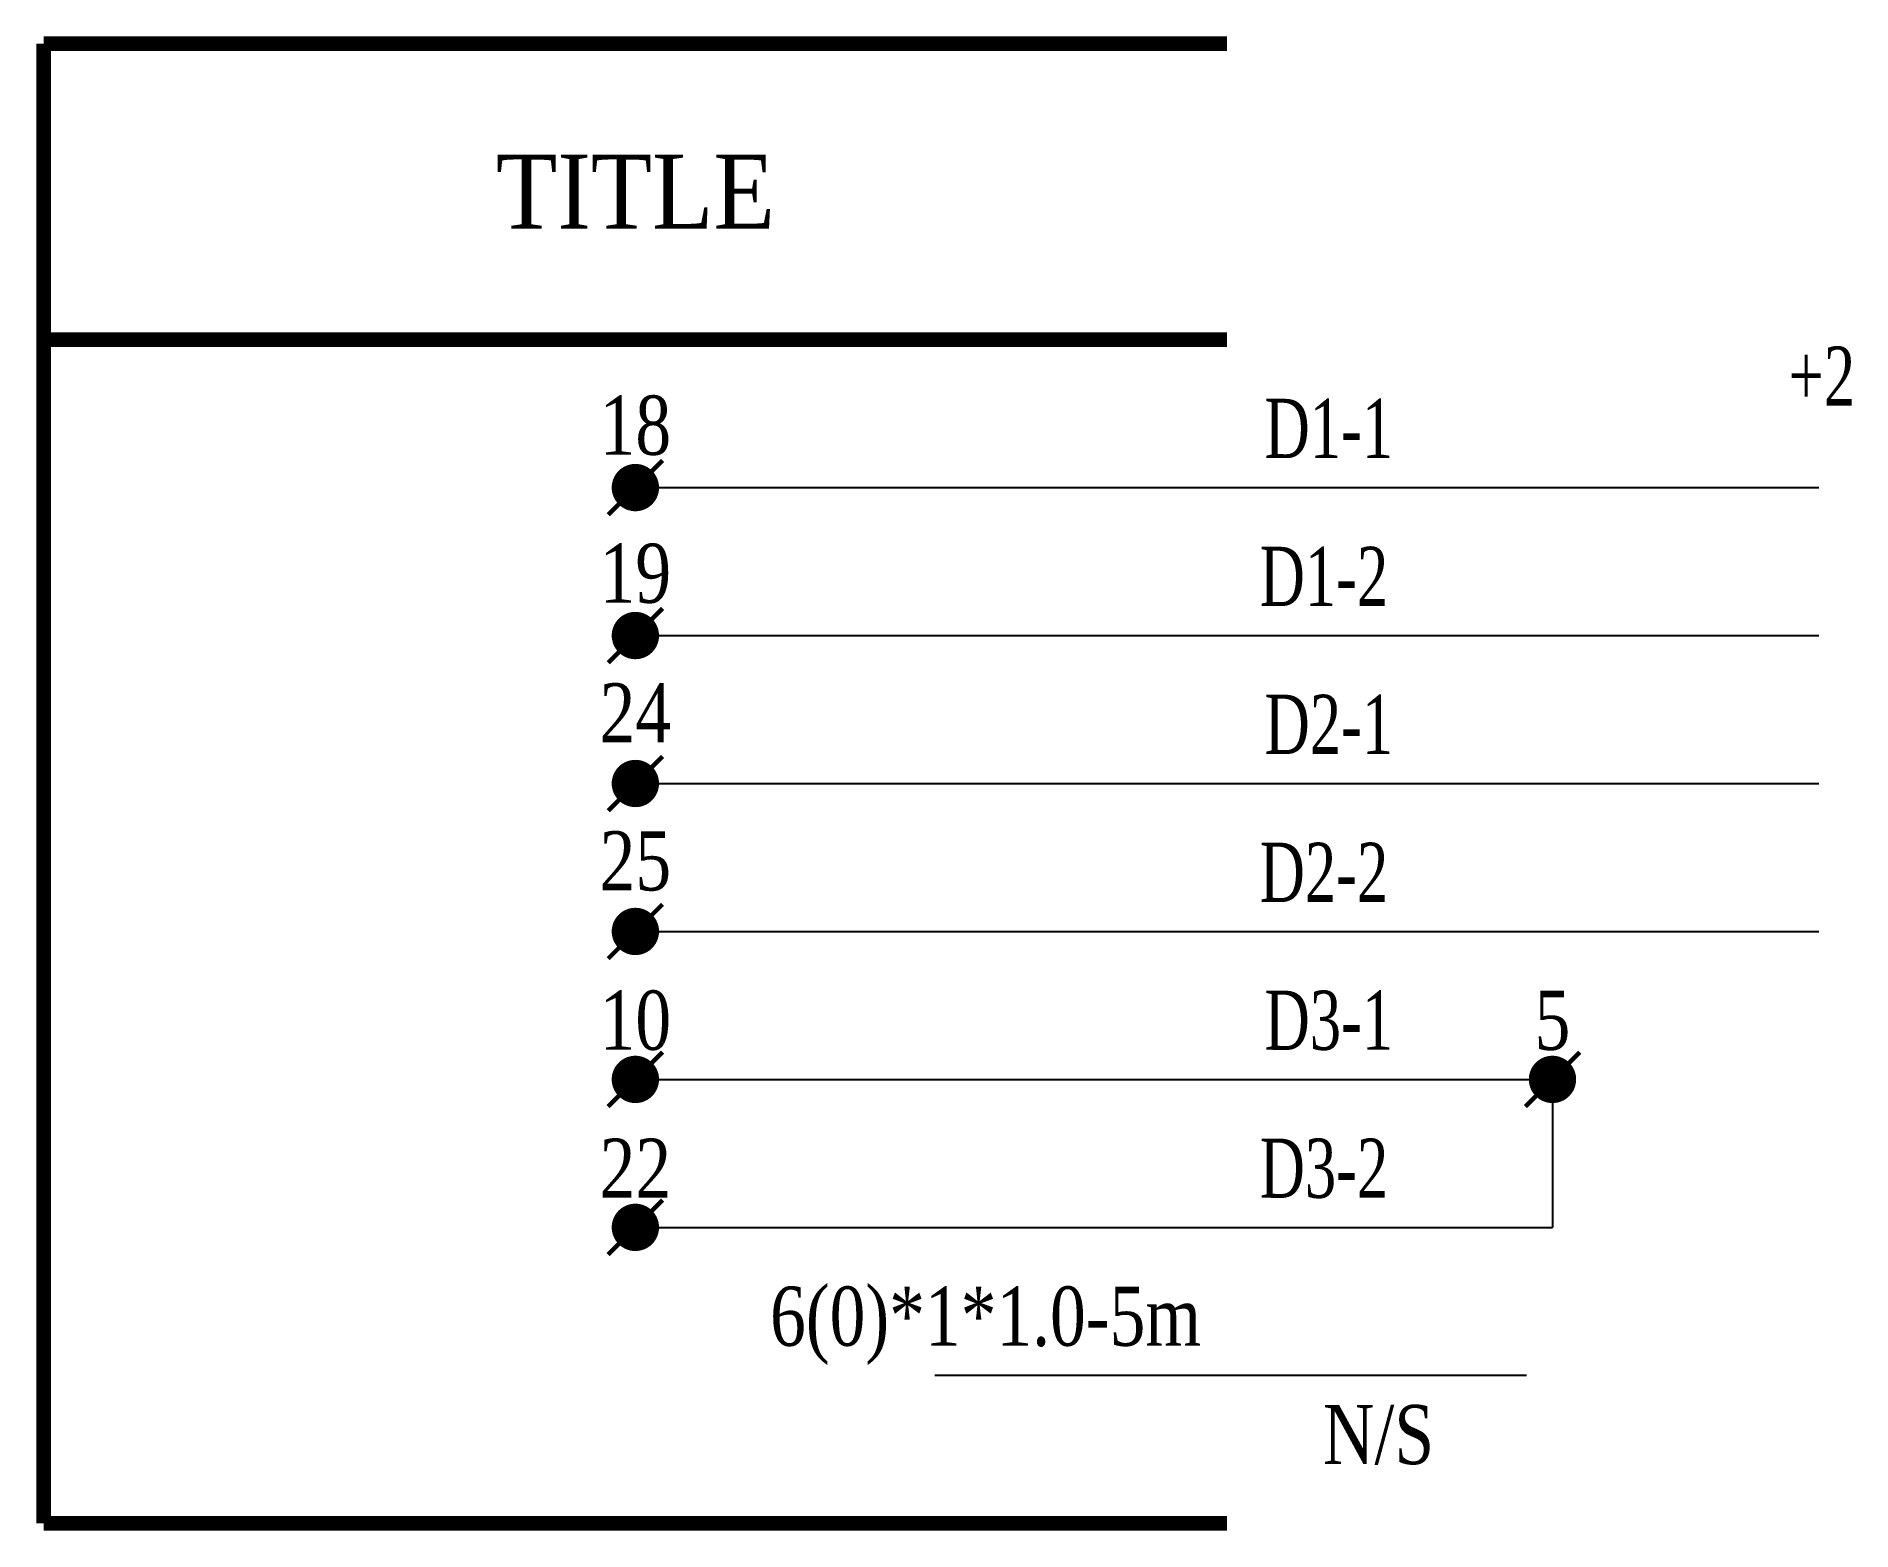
# Model space of a CAD drawing. Header units: millimetres. Extents: x -40.2 to 21.1, y -50.2 to 0.2.
import ezdxf
from ezdxf.enums import TextEntityAlignment as Align

# ---------------------------------------------------------------- set-up
doc = ezdxf.new("R2010")
doc.units = ezdxf.units.MM
doc.styles.add('CHINESE', font='TIMES.TTF', dxfattribs={"width": 0.9})

# ---------------------------------------------------------------- blocks, each defined once
blk = doc.blocks.new('W21')
at = {"const_width": 0.8}
blk.add_lwpolyline([(-0.4, 0, 1), (0.4, 0, 1)], format="xyb", close=True, dxfattribs=at)
at = {"const_width": 0.15}
for points in [[(0, 0), (0.919, 0.919)], [(0, 0), (-0.919, -0.919)]]:
    blk.add_lwpolyline(points, dxfattribs=at)
blk = doc.blocks.new('DZ')
at = {"xscale": -1, "rotation": 270}
blk.add_blockref('W21', (0, 0), dxfattribs=at)

msp = doc.modelspace()

# ---------------------------------------------------------------- linework, layer by layer
at = {"color": 0}
for p, q in [((-20, -15), (20, -15)), ((-20, -20), (20, -20)), ((-20, -25), (20, -25)), ((-20, -30), (20, -30))]:
    msp.add_line(p, q, dxfattribs=at)
at = {"color": 3}
for p, q in [((-20, -35), (11, -35)), ((-20, -40), (11, -40)), ((-9.882, -45), (10.118, -45))]:
    msp.add_line(p, q, dxfattribs=at)
at = {"color": 3, "const_width": 0.5}
for points in [[(0, 0), (-40, 0)], [(-40, 0), (-40, -10)], [(0, -10), (-40, -10)], [(-40, -10), (-40, -50)], [(0, -50), (-40, -50)]]:
    msp.add_lwpolyline(points, dxfattribs=at)
at = {"color": 3}
msp.add_lwpolyline([(11, -35), (11, -40)], dxfattribs=at)

# ---------------------------------------------------------------- block references
for p in [(-20, -15), (-20, -20), (-20, -25), (-20, -30), (-20, -35), (11, -35), (-20, -40)]:
    msp.add_blockref('DZ', p, dxfattribs=at)

# ---------------------------------------------------------------- texts
at = {"color": 3, "style": 'CHINESE', "width": 0.7}
for s, p in [('+2', (18.981, -12.233)), ('D1-1', (1.27, -14)), ('D1-2', (1.104, -19)), ('D2-1', (1.27, -24)), ('D2-2', (1.104, -29)), ('D3-1', (1.27, -34)), ('D3-2', (1.104, -39))]:
    msp.add_text(s, height=2, dxfattribs=at).set_placement(p)
at = {"color": 3, "style": 'CHINESE', "width": 0.8}
for s, p in [('18', (-20, -13.892)), ('19', (-20, -18.892)), ('24', (-20, -23.612)), ('25', (-20, -28.612)), ('10', (-20, -34)), ('5', (11, -34)), ('22', (-20, -39))]:
    msp.add_text(s, height=2, dxfattribs=at).set_placement(p, align=Align.CENTER)
msp.add_text('6(0)*1*1.0-5m', height=2, dxfattribs=at).set_placement((-0.882, -44), align=Align.RIGHT)
msp.add_text('N/S', height=2, dxfattribs=at).set_placement((5.118, -46), align=Align.TOP_CENTER)
at = {"color": 3, "style": 'CHINESE', "width": 0.9}
msp.add_attdef('TITLE', text='Point Machine_111A', height=2.5, dxfattribs=at).set_placement((-20, -5), align=Align.MIDDLE_CENTER)

doc.saveas('drawing.dxf')
